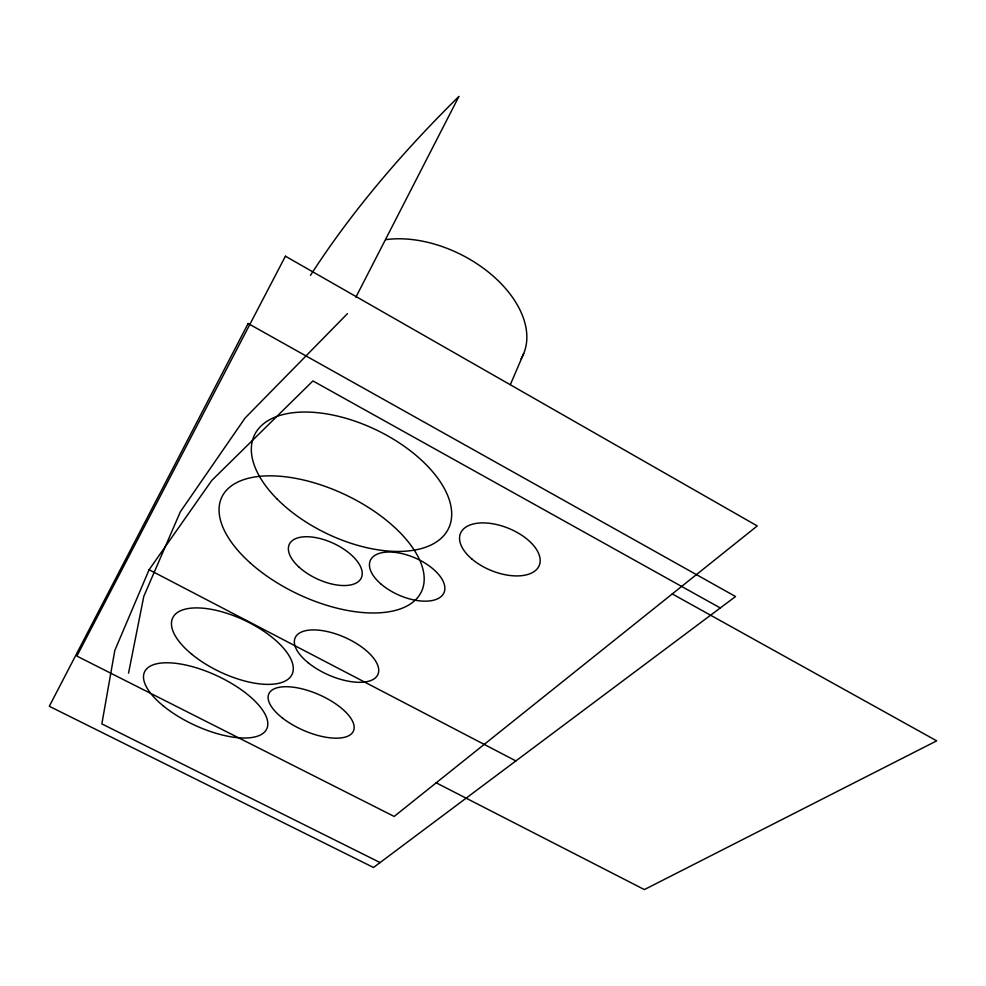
<?xml version="1.0" encoding="UTF-8"?>
<svg xmlns="http://www.w3.org/2000/svg" width="986" height="986" viewBox="0 0 986 986"><rect width="100%" height="100%" fill="white"/><g stroke="black" fill="none" stroke-linecap="round" stroke-linejoin="round"><path stroke-width="1.48" d="M128.537 673.179L143.796 596.357L180.364 511.759L245.083 418.039L347.466 313.634M720.273 607.968L312.932 380.941L211.83 480.379L149.108 569.723L114.807 650.464L101.854 723.909L380.091 862.565M510.391 384.528L523.689 353.555M355.872 297.242L458.921 96.418A5707.547 1579.153 -4.4 0 0 310.467 275.353M436.194 782.822L644.388 889.582L936.7 740.843L672.279 593.929M149.108 569.723L515.9 760.921M385.686 239.672A100.289 62.981 26.9 0 1 493.308 276.216A100.289 62.981 26.9 0 1 521.076 358.744M248.139 323.519L49.3 706.284L373.497 867.495L735.544 596.53L248.139 323.519M285.422 256.2L76.859 656.072L394.166 816.445L757.248 525.932L285.422 256.2M298.622 566.728A39.711 19.56 25 0 0 360.74 578.942A39.711 19.56 25 0 0 316.506 537.752A39.711 19.56 25 0 0 298.622 566.728M277.14 499.076A107.708 57.434 25.7 0 0 446.892 531.466A107.708 57.434 25.7 0 0 330.556 414.601A107.708 57.434 25.7 0 0 277.14 499.076M191.703 654.186A66.025 28.557 25.3 0 0 292.004 674.486A66.025 28.557 25.3 0 0 213.407 609.742A66.025 28.557 25.3 0 0 191.703 654.186M472.097 559.185A42.534 22.814 22.1 0 0 539.083 565.865A42.534 22.814 22.1 0 0 488.427 523.184A42.534 22.814 22.1 0 0 472.097 559.185M380.621 583.712A40.204 20.275 23.6 0 0 443.651 593.387A40.204 20.275 23.6 0 0 397.21 552.665A40.204 20.275 23.6 0 0 380.621 583.712M307.94 662.567A45.245 20.472 23.9 0 0 377.724 674.843A45.245 20.472 23.9 0 0 323.975 630.892A45.245 20.472 23.9 0 0 307.94 662.567M250.284 562.969A110.432 55.031 25.3 0 0 421.121 592.303A110.432 55.031 25.3 0 0 293.471 477.964A110.432 55.031 25.3 0 0 250.284 562.969M282.39 717.968A46.206 19.461 23.7 0 0 353.247 731.439A46.206 19.461 23.7 0 0 297.772 687.92A46.206 19.461 23.7 0 0 282.39 717.968M163.06 705.717A67.393 27.103 25 0 0 266.158 729.973A67.393 27.103 25 0 0 187.784 665.488A67.393 27.103 25 0 0 163.06 705.717"/></g></svg>
